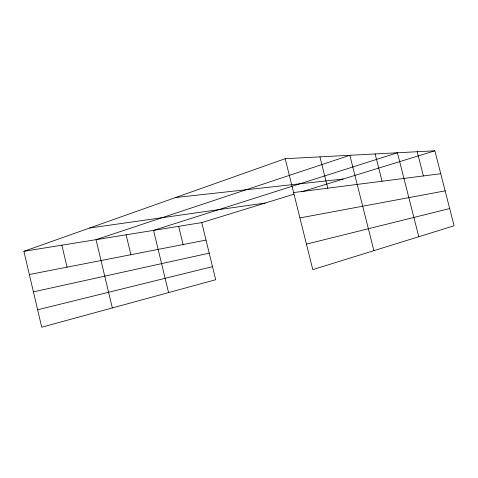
<?xml version="1.0" encoding="UTF-8"?>
<svg xmlns="http://www.w3.org/2000/svg" width="478" height="478" viewBox="0 0 478 478"><rect width="100%" height="100%" fill="white"/><g stroke="black" fill="none" stroke-linecap="round" stroke-linejoin="round"><path stroke-width="0.72" d="M23.9 251.309L201.752 222.599L215.692 279.744L41.711 327.203L23.9 251.309L285.181 158.696L434.866 150.797L454.1 225.777L312.791 269.622L285.181 158.696M201.752 222.599L293.862 194.229M301.57 191.851L434.866 150.797M306.446 244.127L449.684 208.563M37.625 309.786L212.495 266.634M33.418 291.867L209.203 253.149M29.343 274.509L206.012 240.081M299.921 217.926L445.143 190.865M89.613 228.018L265.254 203.036M293.611 192.562L440.746 173.717M175.635 197.528L343.204 179.029M417.192 151.729L423.383 175.94M418.794 236.73L397.415 152.775L153.552 230.378L168.573 292.596M375.134 153.952L382.053 181.234M373.892 250.663L349.836 155.284L96.042 239.663L112.324 307.94M319.931 156.862L327.783 188.189M178.664 226.327L183.092 244.545M126.12 234.806L130.9 254.72M61.859 245.184L67.063 267.16"/></g></svg>
